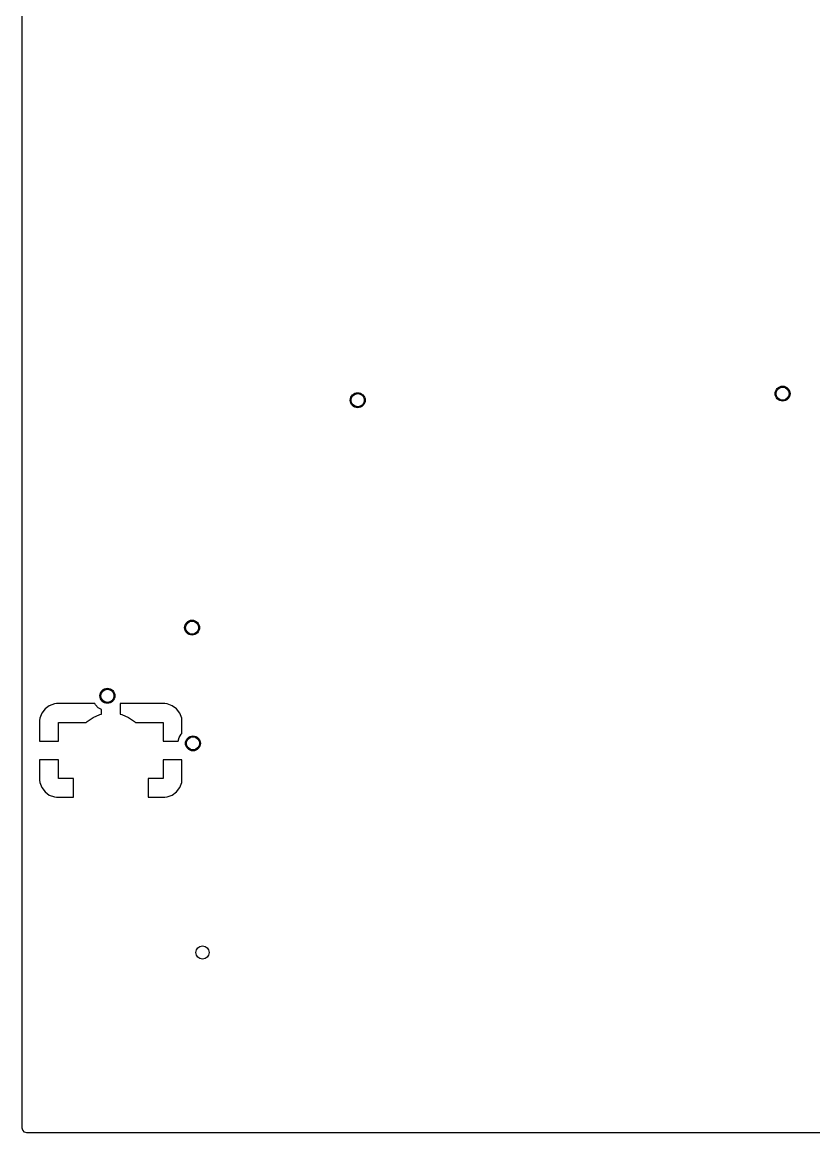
# Model space of a CAD drawing. Header units: inches. Extents: x -2.18 to 1.8, y 0.44 to 2.81.
# Drawn here: x -2.18 to -1.347, y 0.435 to 1.603 of the extents above; entities that cross this region are included whole.
import ezdxf

# ---------------------------------------------------------------- set-up
doc = ezdxf.new("R2010")
doc.units = ezdxf.units.IN
doc.header["$MEASUREMENT"] = 0
doc.layers.add('BLACK', color=250, linetype='CONTINUOUS')

msp = doc.modelspace()

# ---------------------------------------------------------------- linework, layer by layer
at = {"layer": 'BLACK', "linetype": 'CONTINUOUS'}
for p, q in [((-2.1796, 1.5749), (-2.1796, 1.618)), ((-2.1796, 1.5196), (-2.1796, 1.5749)), ((-2.1796, 1.3227), (-2.1796, 1.5196)), ((-2.1796, 1.2796), (-2.1796, 1.3227)), ((-2.1796, 1.0048), (-2.1796, 1.2796)), ((-2.1796, 0.8928), (-2.1796, 1.0048)), ((-2.1796, 0.869), (-2.1796, 0.8928)), ((-2.159, 0.8767), (-2.161, 0.8714)), ((-2.1556, 0.8812), (-2.159, 0.8767)), ((-2.159, 0.8767), (-2.159, 0.8767)), ((-2.1511, 0.8846), (-2.1556, 0.8812)), ((-2.1556, 0.8812), (-2.1556, 0.8812)), ((-2.1458, 0.8866), (-2.1511, 0.8846)), ((-2.1511, 0.8846), (-2.1511, 0.8846)), ((-2.1435, 0.8868), (-2.1458, 0.8866)), ((-2.1458, 0.8866), (-2.1458, 0.8866)), ((-2.1033, 0.8868), (-2.1435, 0.8868)), ((-2.1025, 0.8854), (-2.1033, 0.8868)), ((-2.0996, 0.8825), (-2.1025, 0.8854)), ((-2.0963, 0.8806), (-2.0996, 0.8825)), ((-2.0963, 0.8756), (-2.0963, 0.8806)), ((-2.0295, 0.8868), (-2.0766, 0.8868)), ((-2.0766, 0.8868), (-2.0766, 0.8756)), ((-2.0271, 0.8866), (-2.0295, 0.8868)), ((-2.0218, 0.8846), (-2.0271, 0.8866)), ((-2.0271, 0.8866), (-2.0271, 0.8866)), ((-2.0173, 0.8812), (-2.0218, 0.8846)), ((-2.0218, 0.8846), (-2.0218, 0.8846)), ((-2.0139, 0.8767), (-2.0173, 0.8812)), ((-2.0173, 0.8812), (-2.0173, 0.8812)), ((-2.0119, 0.8714), (-2.0139, 0.8767)), ((-2.0139, 0.8767), (-2.0139, 0.8767)), ((-2.1796, 0.8062), (-2.1796, 0.869)), ((-2.161, 0.8714), (-2.1613, 0.869)), ((-2.1613, 0.869), (-2.1613, 0.8474)), ((-2.161, 0.8714), (-2.161, 0.8714)), ((-2.1416, 0.8474), (-2.1416, 0.8671)), ((-2.1416, 0.8671), (-2.1123, 0.8671)), ((-2.1123, 0.8671), (-2.1114, 0.868)), ((-2.1114, 0.868), (-2.105, 0.8723)), ((-2.105, 0.8723), (-2.0979, 0.8753)), ((-2.0979, 0.8753), (-2.0963, 0.8756)), ((-2.0766, 0.8756), (-2.075, 0.8753)), ((-2.075, 0.8753), (-2.0679, 0.8723)), ((-2.0679, 0.8723), (-2.0615, 0.868)), ((-2.0615, 0.868), (-2.0606, 0.8671)), ((-2.0606, 0.8671), (-2.0313, 0.8671)), ((-2.0313, 0.8671), (-2.0313, 0.8474)), ((-2.0117, 0.869), (-2.0119, 0.8714)), ((-2.0119, 0.8714), (-2.0119, 0.8714)), ((-2.0117, 0.8554), (-2.0117, 0.869)), ((-2.0117, 0.869), (-2.0117, 0.869)), ((-2.0145, 0.851), (-2.0125, 0.8546)), ((-2.0125, 0.8546), (-2.0117, 0.8554)), ((-2.1613, 0.8474), (-2.1416, 0.8474)), ((-2.0313, 0.8474), (-2.0155, 0.8474)), ((-2.0155, 0.8474), (-2.0145, 0.851)), ((-2.1416, 0.8278), (-2.1613, 0.8278)), ((-2.1613, 0.8278), (-2.1613, 0.8062)), ((-2.1416, 0.8081), (-2.1416, 0.8278)), ((-2.0117, 0.8278), (-2.0313, 0.8278)), ((-2.0313, 0.8278), (-2.0313, 0.8081)), ((-2.0117, 0.8062), (-2.0117, 0.8278)), ((-2.1796, 0.4403), (-2.1796, 0.8062)), ((-2.1613, 0.8062), (-2.161, 0.8038)), ((-2.1258, 0.8081), (-2.1416, 0.8081)), ((-2.1258, 0.7884), (-2.1258, 0.8081)), ((-2.0313, 0.8081), (-2.0471, 0.8081)), ((-2.0471, 0.8081), (-2.0471, 0.7884)), ((-2.0119, 0.8038), (-2.0117, 0.8062)), ((-2.0117, 0.8062), (-2.0117, 0.8062)), ((-2.161, 0.8038), (-2.161, 0.8038)), ((-2.161, 0.8038), (-2.159, 0.7985)), ((-2.159, 0.7985), (-2.159, 0.7985)), ((-2.159, 0.7985), (-2.1556, 0.794)), ((-2.0173, 0.794), (-2.0139, 0.7985)), ((-2.0139, 0.7985), (-2.0119, 0.8038)), ((-2.0139, 0.7985), (-2.0139, 0.7985)), ((-2.0119, 0.8038), (-2.0119, 0.8038)), ((-2.1556, 0.794), (-2.1556, 0.794)), ((-2.1556, 0.794), (-2.1511, 0.7906)), ((-2.1511, 0.7906), (-2.1511, 0.7906)), ((-2.1511, 0.7906), (-2.1458, 0.7886)), ((-2.1458, 0.7886), (-2.1458, 0.7886)), ((-2.1458, 0.7886), (-2.1435, 0.7884)), ((-2.1435, 0.7884), (-2.1435, 0.7884)), ((-2.1435, 0.7884), (-2.1258, 0.7884)), ((-2.0471, 0.7884), (-2.0295, 0.7884)), ((-2.0295, 0.7884), (-2.0271, 0.7886)), ((-2.0295, 0.7884), (-2.0295, 0.7884)), ((-2.0271, 0.7886), (-2.0218, 0.7906)), ((-2.0271, 0.7886), (-2.0271, 0.7886)), ((-2.0218, 0.7906), (-2.0173, 0.794)), ((-2.0218, 0.7906), (-2.0218, 0.7906)), ((-2.0173, 0.794), (-2.0173, 0.794)), ((-2.1791, 0.4383), (-2.1796, 0.4403)), ((-2.1773, 0.4362), (-2.1791, 0.4383)), ((-2.1747, 0.4354), (-2.1773, 0.4362)), ((1.7947, 0.4354), (-2.1747, 0.4354))]:
    msp.add_line(p, q, dxfattribs=at)
at = {"layer": 'BLACK'}
for centre, radius in [((-1.38, 1.2128), 0.00787), ((-1.8268, 1.2059), 0.00787), ((-2.001, 0.9667), 0.00787), ((-2.09, 0.895), 0.00787), ((-2, 0.845), 0.00787), ((-1.99, 0.625), 0.00689)]:
    msp.add_circle(centre, radius, dxfattribs=at)
at = {"layer": 'WHITE'}
for centre in [(-1.38, 1.2128), (-1.8268, 1.2059), (-2.001, 0.9667), (-2.09, 0.895), (-2, 0.845), (-1.99, 0.625)]:
    msp.add_circle(centre, 0.00689, dxfattribs=at)

doc.saveas('drawing.dxf')
